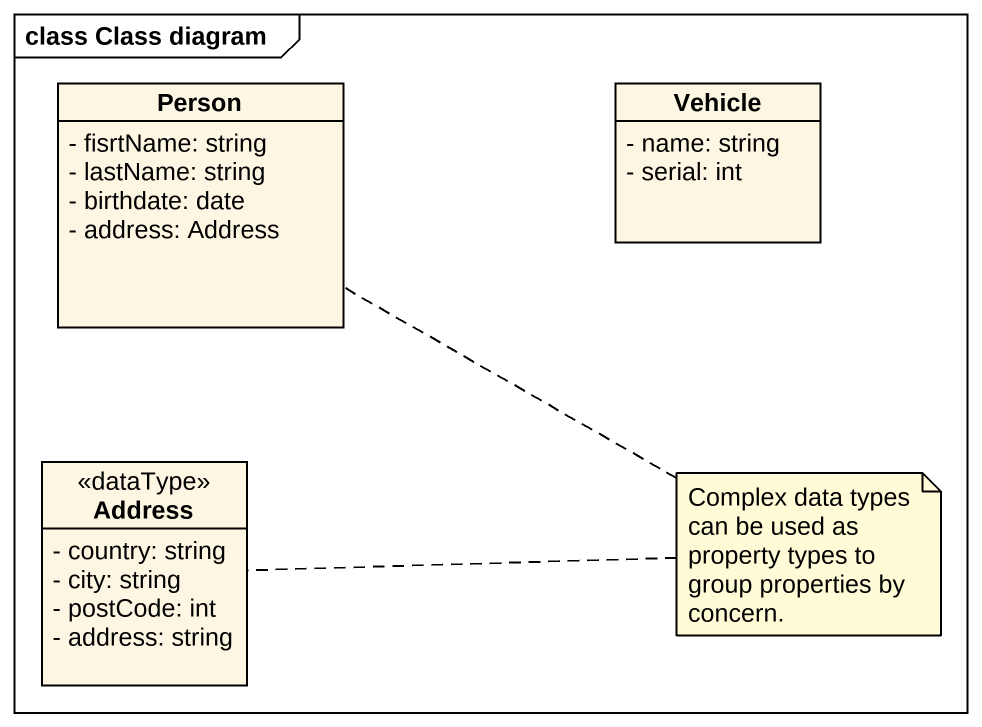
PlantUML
@startuml
mainframe class Class diagram
hide circle
hide empty members
skinparam classAttributeIconSize 0
class "Person" as Person_ {
  - fisrtName: string
  - lastName: string
  - birthdate: date
  - address: Address
}
class Vehicle {
  - name: string
  - serial: int
}
class Address <<dataType>> {
  - country: string
  - city: string
  - postCode: int
  - address: string
}
note as N1
  Complex data types can be used as property types to group properties by concern.
end note
N1 .. Person_
N1 .. Address
@enduml
